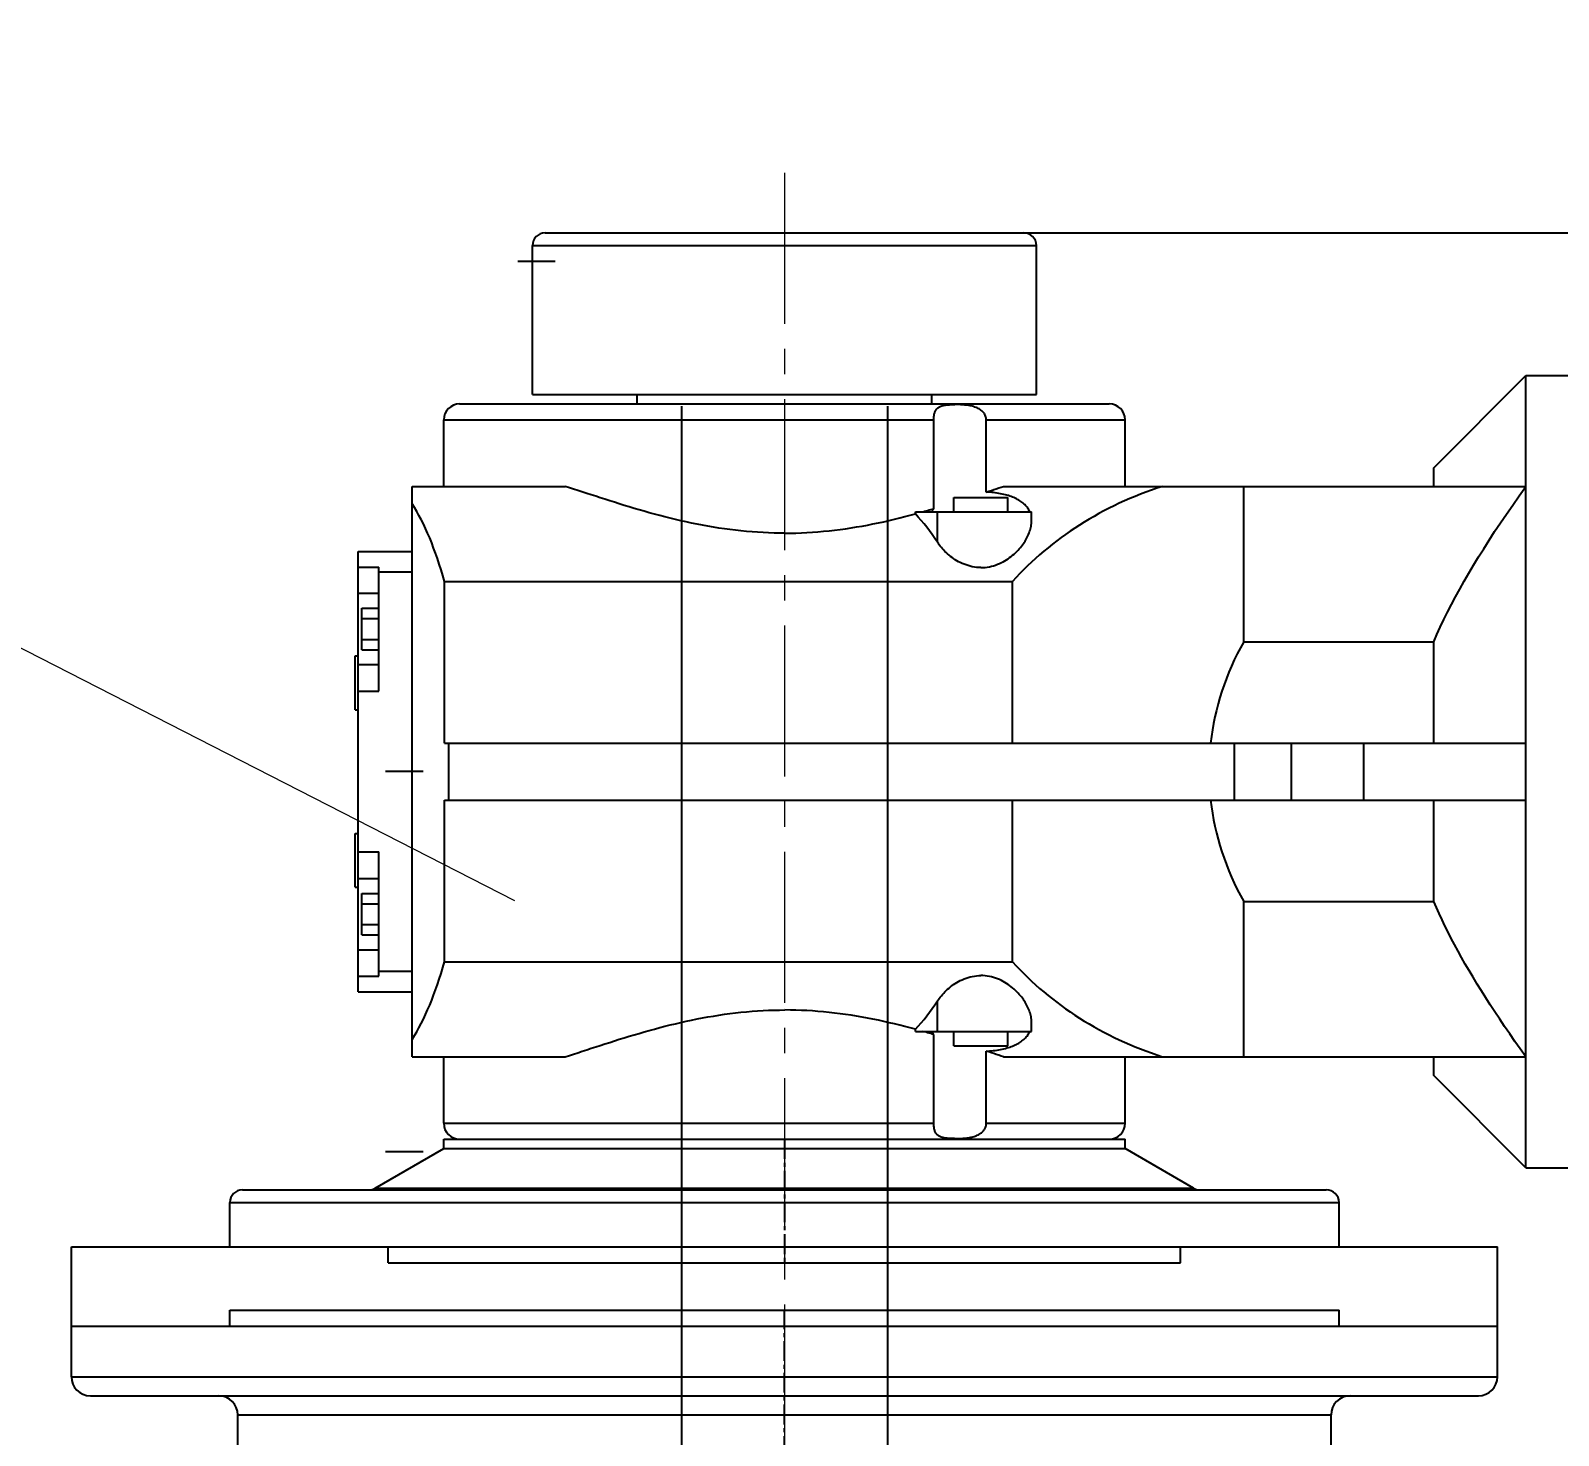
# Model space of a CAD drawing. Header units: inches. Extents: x -375 to 8535, y -477 to 12465.
# Drawn here: x 1586.3 to 2068.4, y 11181.2 to 11624.6 of the extents above; entities that cross this region are included whole.
import ezdxf

# ---------------------------------------------------------------- set-up
doc = ezdxf.new("R2010")
doc.units = ezdxf.units.IN
doc.header["$LTSCALE"] = 5
doc.linetypes.add('CENTER', pattern=[2, 1.25, -0.25, 0.25, -0.25])
doc.linetypes.add('CENTER2', pattern=[28.575, 19.05, -3.175, 3.175, -3.175])
doc.layers.add('1轮廓实线层', color=7, linetype='Continuous')
doc.layers.add('图层1', color=1, linetype='CENTER2', lineweight=13)
doc.layers.add('图层4', color=3, linetype='Continuous', lineweight=13)
doc.styles.add('PC_TEXTSTYLE', font='isocp.shx', dxfattribs={"width": 0.8, "bigfont": 'hzfs.shx'})
doc.dimstyles.new('TH_GBDIM', dxfattribs={"dimscale": 15, "dimtxt": 3, "dimasz": 2.5, "dimexe": 1.25, "dimexo": 0, "dimgap": 0.8, "dimtad": 1, "dimdec": 0, "dimzin": 0, "dimdsep": 46, "dimtxsty": 'PC_TEXTSTYLE', "dimcen": 2.5, "dimclrd": 256, "dimclre": 256, "dimclrt": 3, "dimadec": 0, "dimazin": 0, "dimtfac": 0.714286, "dimtdec": 0, "dimtmove": 0, "dimatfit": 3, "dimfxl": 0, "dimtzin": 0, "dimlwd": -1, "dimlwe": -1, "dimarcsym": 0})

# ---------------------------------------------------------------- blocks, each defined once
blk = doc.blocks.new('*D1728')
at = {"layer": '1轮廓实线层', "color": 3}
for p, q in [((1824.2, 11560.72), (2945.1, 11560.72)), ((2926.35, 11523.22), (2926.35, 6264.8)), ((2687.2, 6227.3), (2945.1, 6227.3))]:
    blk.add_line(p, q, dxfattribs=at)
for points in [[(2932.6, 11523.22), (2920.1, 11523.22), (2926.35, 11560.72)], [(2920.1, 6264.8), (2932.6, 6264.8), (2926.35, 6227.3)]]:
    blk.add_solid(points, dxfattribs=at)
at = {"layer": 'Defpoints', "color": 0}
for p in [(1824.2, 11560.72), (2687.2, 6227.3), (2926.35, 6227.3)]:
    blk.add_point(p, dxfattribs=at)
at = {"layer": '1轮廓实线层', "color": 3, "insert": (2896.35, 8762.47), "char_height": 45, "attachment_point": 5, "rotation": 90, "style": 'PC_TEXTSTYLE'}
blk.add_mtext('～5335', dxfattribs=at)
blk = doc.blocks.new('7.5KW-11KW')
for p, q in [((-12931.64, 6186.08), (-12780.64, 6186.08)), ((-12935.64, 6182.08), (-12776.64, 6182.08)), ((-12935.64, 6135.08), (-12935.64, 6182.08)), ((-12776.64, 6135.08), (-12776.64, 6182.08)), ((-12651.24, 6111.98), (-12622.14, 6141.08)), ((-12622.14, 6141.08), (-12584.14, 6141.08)), ((-12622.14, 5891.08), (-12622.14, 6141.08)), ((-12935.64, 6135.08), (-12776.64, 6135.08)), ((-12902.64, 6132.08), (-12902.64, 6135.08)), ((-12809.64, 6132.08), (-12809.64, 6135.08)), ((-12958.64, 6132.08), (-12753.64, 6132.08)), ((-12809.01, 6127.6), (-12808.99, 6127.85)), ((-12808.99, 6127.85), (-12808.96, 6128.11)), ((-12808.96, 6128.11), (-12808.93, 6128.35)), ((-12808.93, 6128.35), (-12808.89, 6128.59)), ((-12808.89, 6128.59), (-12808.84, 6128.82)), ((-12808.84, 6128.82), (-12808.78, 6129.05)), ((-12808.78, 6129.05), (-12808.72, 6129.26)), ((-12808.72, 6129.26), (-12808.65, 6129.47)), ((-12808.65, 6129.47), (-12808.57, 6129.67)), ((-12808.57, 6129.67), (-12808.48, 6129.87)), ((-12808.48, 6129.87), (-12808.38, 6130.06)), ((-12808.38, 6130.06), (-12808.27, 6130.23)), ((-12808.27, 6130.23), (-12808.15, 6130.41)), ((-12808.15, 6130.41), (-12808.02, 6130.57)), ((-12808.02, 6130.57), (-12807.87, 6130.72)), ((-12807.87, 6130.72), (-12807.72, 6130.86)), ((-12807.72, 6130.86), (-12807.55, 6130.99)), ((-12807.55, 6130.99), (-12807.37, 6131.11)), ((-12807.37, 6131.11), (-12807.18, 6131.22)), ((-12807.18, 6131.22), (-12806.97, 6131.32)), ((-12806.97, 6131.32), (-12806.75, 6131.41)), ((-12806.75, 6131.41), (-12806.52, 6131.49)), ((-12806.52, 6131.49), (-12806.27, 6131.56)), ((-12806.27, 6131.56), (-12806.01, 6131.63)), ((-12806.01, 6131.63), (-12805.73, 6131.68)), ((-12805.73, 6131.68), (-12805.45, 6131.73)), ((-12805.45, 6131.73), (-12805.15, 6131.77)), ((-12805.15, 6131.77), (-12804.84, 6131.81)), ((-12804.84, 6131.81), (-12804.51, 6131.84)), ((-12804.51, 6131.84), (-12804.17, 6131.86)), ((-12804.17, 6131.86), (-12803.83, 6131.88)), ((-12803.83, 6131.88), (-12803.48, 6131.89)), ((-12803.48, 6131.89), (-12803.12, 6131.9)), ((-12803.12, 6131.9), (-12802.76, 6131.9)), ((-12802.76, 6131.9), (-12802.38, 6131.91)), ((-12802.01, 6131.9), (-12802.38, 6131.91)), ((-12801.62, 6131.9), (-12802.01, 6131.9)), ((-12801.23, 6131.89), (-12801.62, 6131.9)), ((-12800.84, 6131.87), (-12801.23, 6131.89)), ((-12800.44, 6131.86), (-12800.84, 6131.87)), ((-12800.04, 6131.83), (-12800.44, 6131.86)), ((-12799.63, 6131.8), (-12800.04, 6131.83)), ((-12799.23, 6131.76), (-12799.63, 6131.8)), ((-12798.81, 6131.72), (-12799.23, 6131.76)), ((-12798.4, 6131.67), (-12798.81, 6131.72)), ((-12797.99, 6131.6), (-12798.4, 6131.67)), ((-12797.57, 6131.53), (-12797.99, 6131.6)), ((-12797.17, 6131.45), (-12797.57, 6131.53)), ((-12796.77, 6131.35), (-12797.17, 6131.45)), ((-12796.39, 6131.25), (-12796.77, 6131.35)), ((-12796.02, 6131.13), (-12796.39, 6131.25)), ((-12795.67, 6131), (-12796.02, 6131.13)), ((-12795.33, 6130.86), (-12795.67, 6131)), ((-12795, 6130.7), (-12795.33, 6130.86)), ((-12794.69, 6130.53), (-12795, 6130.7)), ((-12794.39, 6130.35), (-12794.69, 6130.53)), ((-12794.12, 6130.16), (-12794.39, 6130.35)), ((-12793.87, 6129.96), (-12794.12, 6130.16)), ((-12793.64, 6129.75), (-12793.87, 6129.96)), ((-12793.43, 6129.53), (-12793.64, 6129.75)), ((-12793.23, 6129.3), (-12793.43, 6129.53)), ((-12793.05, 6129.06), (-12793.23, 6129.3)), ((-12792.9, 6128.8), (-12793.05, 6129.06)), ((-12792.76, 6128.53), (-12792.9, 6128.8)), ((-12792.64, 6128.26), (-12792.76, 6128.53)), ((-12792.55, 6127.97), (-12792.64, 6128.26)), ((-12792.49, 6127.68), (-12792.55, 6127.97)), ((-12963.64, 6127.08), (-12809.02, 6127.08)), ((-12963.64, 6106.08), (-12963.64, 6127.08)), ((-12809.02, 6127.34), (-12809.01, 6127.6)), ((-12809.02, 6127.08), (-12809.02, 6127.34)), ((-12809.02, 6099.06), (-12809.02, 6127.08)), ((-12792.45, 6127.38), (-12792.49, 6127.68)), ((-12792.43, 6127.08), (-12792.45, 6127.38)), ((-12792.43, 6127.08), (-12748.64, 6127.08)), ((-12792.43, 6104.3), (-12792.43, 6127.08)), ((-12748.64, 6106.08), (-12748.64, 6127.08)), ((-12651.24, 6106.08), (-12651.24, 6111.98)), ((-12973.64, 6106.08), (-12925.28, 6106.08)), ((-12973.64, 5926.08), (-12973.64, 6106.08)), ((-12923.98, 6105.65), (-12925.28, 6106.08)), ((-12922.65, 6105.22), (-12923.98, 6105.65)), ((-12921.3, 6104.78), (-12922.65, 6105.22)), ((-12918.53, 6103.87), (-12921.3, 6104.78)), ((-12917.12, 6103.41), (-12918.53, 6103.87)), ((-12792.43, 6104.3), (-12791.64, 6104.56)), ((-12791.87, 6104.27), (-12792.43, 6104.3)), ((-12791.3, 6104.23), (-12791.87, 6104.27)), ((-12791.64, 6104.56), (-12790.84, 6104.82)), ((-12790.73, 6104.18), (-12791.3, 6104.23)), ((-12790.84, 6104.82), (-12790.06, 6105.08)), ((-12790.16, 6104.12), (-12790.73, 6104.18)), ((-12789.6, 6104.05), (-12790.16, 6104.12)), ((-12790.06, 6105.08), (-12789.28, 6105.33)), ((-12789.04, 6103.97), (-12789.6, 6104.05)), ((-12789.28, 6105.33), (-12788.51, 6105.58)), ((-12788.5, 6103.88), (-12789.04, 6103.97)), ((-12788.51, 6105.58), (-12787.75, 6105.83)), ((-12787.96, 6103.78), (-12788.5, 6103.88)), ((-12787.43, 6103.67), (-12787.96, 6103.78)), ((-12787.75, 6105.83), (-12786.99, 6106.08)), ((-12786.99, 6106.08), (-12736.84, 6106.08)), ((-12736.84, 6106.08), (-12711.2, 6106.08)), ((-12711.2, 6106.08), (-12622.17, 6106.08)), ((-12711.2, 6057.06), (-12711.2, 6106.08)), ((-12624.29, 6103.11), (-12622.17, 6106.08)), ((-12915.68, 6102.94), (-12917.12, 6103.41)), ((-12914.23, 6102.47), (-12915.68, 6102.94)), ((-12912.76, 6102), (-12914.23, 6102.47)), ((-12911.27, 6101.52), (-12912.76, 6102)), ((-12909.76, 6101.05), (-12911.27, 6101.52)), ((-12908.24, 6100.57), (-12909.76, 6101.05)), ((-12906.7, 6100.09), (-12908.24, 6100.57)), ((-12905.14, 6099.62), (-12906.7, 6100.09)), ((-12903.57, 6099.15), (-12905.14, 6099.62)), ((-12901.98, 6098.68), (-12903.57, 6099.15)), ((-12809.98, 6098.78), (-12809.5, 6098.92)), ((-12809.5, 6098.92), (-12809.02, 6099.06)), ((-12809.19, 6098.78), (-12809.11, 6098.92)), ((-12809.11, 6098.92), (-12809.02, 6099.06)), ((-12802.64, 6102.58), (-12785.64, 6102.58)), ((-12802.64, 6098.08), (-12802.64, 6102.58)), ((-12786.91, 6103.56), (-12787.43, 6103.67)), ((-12786.41, 6103.43), (-12786.91, 6103.56)), ((-12785.92, 6103.3), (-12786.41, 6103.43)), ((-12785.45, 6103.16), (-12785.92, 6103.3)), ((-12785.64, 6098.08), (-12785.64, 6102.58)), ((-12784.99, 6103.01), (-12785.45, 6103.16)), ((-12784.55, 6102.85), (-12784.99, 6103.01)), ((-12784.13, 6102.69), (-12784.55, 6102.85)), ((-12783.72, 6102.52), (-12784.13, 6102.69)), ((-12783.33, 6102.34), (-12783.72, 6102.52)), ((-12782.94, 6102.16), (-12783.33, 6102.34)), ((-12782.56, 6101.96), (-12782.94, 6102.16)), ((-12782.2, 6101.75), (-12782.56, 6101.96)), ((-12781.85, 6101.54), (-12782.2, 6101.75)), ((-12781.51, 6101.32), (-12781.85, 6101.54)), ((-12781.19, 6101.08), (-12781.51, 6101.32)), ((-12780.88, 6100.84), (-12781.19, 6101.08)), ((-12780.59, 6100.59), (-12780.88, 6100.84)), ((-12780.32, 6100.34), (-12780.59, 6100.59)), ((-12780.06, 6100.07), (-12780.32, 6100.34)), ((-12779.82, 6099.8), (-12780.06, 6100.07)), ((-12779.59, 6099.53), (-12779.82, 6099.8)), ((-12779.38, 6099.25), (-12779.59, 6099.53)), ((-12779.19, 6098.96), (-12779.38, 6099.25)), ((-12779.02, 6098.67), (-12779.19, 6098.96)), ((-12628.3, 6097.35), (-12626.33, 6100.2)), ((-12626.33, 6100.2), (-12624.29, 6103.11)), ((-12900.38, 6098.22), (-12901.98, 6098.68)), ((-12898.77, 6097.77), (-12900.38, 6098.22)), ((-12897.14, 6097.32), (-12898.77, 6097.77)), ((-12895.5, 6096.89), (-12897.14, 6097.32)), ((-12893.85, 6096.46), (-12895.5, 6096.89)), ((-12892.19, 6096.04), (-12893.85, 6096.46)), ((-12890.51, 6095.64), (-12892.19, 6096.04)), ((-12888.83, 6095.24), (-12890.51, 6095.64)), ((-12887.13, 6094.86), (-12888.83, 6095.24)), ((-12885.43, 6094.5), (-12887.13, 6094.86)), ((-12883.72, 6094.15), (-12885.43, 6094.5)), ((-12882.01, 6093.82), (-12883.72, 6094.15)), ((-12829.93, 6093.88), (-12828.21, 6094.22)), ((-12828.21, 6094.22), (-12826.5, 6094.57)), ((-12826.5, 6094.57), (-12824.8, 6094.94)), ((-12824.8, 6094.94), (-12823.11, 6095.32)), ((-12823.11, 6095.32), (-12821.43, 6095.72)), ((-12821.43, 6095.72), (-12819.76, 6096.12)), ((-12819.76, 6096.12), (-12818.1, 6096.54)), ((-12818.1, 6096.54), (-12816.45, 6096.97)), ((-12816.45, 6096.97), (-12814.81, 6097.41)), ((-12814.81, 6098.08), (-12778.14, 6098.08)), ((-12814.81, 6097.41), (-12814.81, 6098.08)), ((-12812.42, 6098.08), (-12811.93, 6098.21)), ((-12811.93, 6098.21), (-12811.44, 6098.35)), ((-12811.44, 6098.35), (-12810.95, 6098.49)), ((-12810.95, 6098.49), (-12810.47, 6098.63)), ((-12810.47, 6098.63), (-12809.98, 6098.78)), ((-12809.55, 6098.08), (-12809.49, 6098.22)), ((-12809.49, 6098.22), (-12809.42, 6098.36)), ((-12809.42, 6098.36), (-12809.35, 6098.5)), ((-12809.35, 6098.5), (-12809.27, 6098.64)), ((-12809.27, 6098.64), (-12809.19, 6098.78)), ((-12807.83, 6088.45), (-12807.83, 6098.08)), ((-12778.86, 6098.37), (-12779.02, 6098.67)), ((-12778.73, 6098.08), (-12778.86, 6098.37)), ((-12778.23, 6093.91), (-12778.18, 6094.32)), ((-12778.18, 6094.32), (-12778.15, 6094.73)), ((-12778.15, 6094.73), (-12778.14, 6095.14)), ((-12778.14, 6095.18), (-12778.14, 6098.08)), ((-12632.03, 6091.79), (-12630.2, 6094.55)), ((-12630.2, 6094.55), (-12628.3, 6097.35)), ((-12880.28, 6093.51), (-12882.01, 6093.82)), ((-12878.56, 6093.21), (-12880.28, 6093.51)), ((-12876.82, 6092.93), (-12878.56, 6093.21)), ((-12875.09, 6092.68), (-12876.82, 6092.93)), ((-12873.34, 6092.44), (-12875.09, 6092.68)), ((-12871.6, 6092.23), (-12873.34, 6092.44)), ((-12869.86, 6092.03), (-12871.6, 6092.23)), ((-12868.11, 6091.86), (-12869.86, 6092.03)), ((-12866.37, 6091.72), (-12868.11, 6091.86)), ((-12864.63, 6091.59), (-12866.37, 6091.72)), ((-12862.89, 6091.49), (-12864.63, 6091.59)), ((-12861.15, 6091.41), (-12862.89, 6091.49)), ((-12859.42, 6091.35), (-12861.15, 6091.41)), ((-12857.69, 6091.32), (-12859.42, 6091.35)), ((-12855.97, 6091.31), (-12857.69, 6091.32)), ((-12855.97, 6091.31), (-12854.24, 6091.33)), ((-12854.24, 6091.33), (-12852.51, 6091.36)), ((-12852.51, 6091.36), (-12850.78, 6091.42)), ((-12850.78, 6091.42), (-12849.04, 6091.51)), ((-12849.04, 6091.51), (-12847.3, 6091.61)), ((-12847.3, 6091.61), (-12845.56, 6091.74)), ((-12845.56, 6091.74), (-12843.81, 6091.9)), ((-12843.81, 6091.9), (-12842.07, 6092.07)), ((-12842.07, 6092.07), (-12840.32, 6092.27)), ((-12840.32, 6092.27), (-12838.58, 6092.49)), ((-12838.58, 6092.49), (-12836.84, 6092.73)), ((-12836.84, 6092.73), (-12835.11, 6092.99)), ((-12835.11, 6092.99), (-12833.37, 6093.27)), ((-12833.37, 6093.27), (-12831.65, 6093.57)), ((-12831.65, 6093.57), (-12829.93, 6093.88)), ((-12779.95, 6089.25), (-12779.72, 6089.67)), ((-12779.72, 6089.67), (-12779.49, 6090.09)), ((-12779.49, 6090.09), (-12779.29, 6090.51)), ((-12779.29, 6090.51), (-12779.09, 6090.94)), ((-12779.09, 6090.94), (-12778.92, 6091.37)), ((-12778.92, 6091.37), (-12778.76, 6091.79)), ((-12778.76, 6091.79), (-12778.62, 6092.22)), ((-12778.62, 6092.22), (-12778.49, 6092.65)), ((-12778.49, 6092.65), (-12778.39, 6093.07)), ((-12778.39, 6093.07), (-12778.3, 6093.49)), ((-12778.3, 6093.49), (-12778.23, 6093.91)), ((-12633.79, 6089.09), (-12632.03, 6091.79)), ((-12990.64, 6085.58), (-12973.64, 6085.58)), ((-12990.64, 5946.58), (-12990.64, 6085.58)), ((-12807.55, 6088.04), (-12807.83, 6088.45)), ((-12807.26, 6087.64), (-12807.55, 6088.04)), ((-12806.95, 6087.23), (-12807.26, 6087.64)), ((-12806.62, 6086.82), (-12806.95, 6087.23)), ((-12806.26, 6086.41), (-12806.62, 6086.82)), ((-12805.89, 6085.99), (-12806.26, 6086.41)), ((-12805.49, 6085.58), (-12805.89, 6085.99)), ((-12805.08, 6085.17), (-12805.49, 6085.58)), ((-12804.64, 6084.77), (-12805.08, 6085.17)), ((-12804.19, 6084.38), (-12804.64, 6084.77)), ((-12784.13, 6084.35), (-12783.67, 6084.74)), ((-12783.67, 6084.74), (-12783.24, 6085.14)), ((-12783.24, 6085.14), (-12782.82, 6085.55)), ((-12782.82, 6085.55), (-12782.42, 6085.96)), ((-12782.42, 6085.96), (-12782.04, 6086.37)), ((-12782.04, 6086.37), (-12781.69, 6086.79)), ((-12781.69, 6086.79), (-12781.35, 6087.2)), ((-12781.35, 6087.2), (-12781.04, 6087.61)), ((-12781.04, 6087.61), (-12780.75, 6088.01)), ((-12780.75, 6088.01), (-12780.47, 6088.42)), ((-12780.47, 6088.42), (-12780.21, 6088.83)), ((-12780.21, 6088.83), (-12779.95, 6089.25)), ((-12637.12, 6083.8), (-12635.49, 6086.42)), ((-12635.49, 6086.42), (-12633.79, 6089.09)), ((-12990.64, 6080.6), (-12984.14, 6080.6)), ((-12984.14, 6079.08), (-12984.14, 6080.6)), ((-12803.72, 6084), (-12804.19, 6084.38)), ((-12803.24, 6083.63), (-12803.72, 6084)), ((-12802.74, 6083.27), (-12803.24, 6083.63)), ((-12802.23, 6082.94), (-12802.74, 6083.27)), ((-12801.71, 6082.62), (-12802.23, 6082.94)), ((-12801.18, 6082.32), (-12801.71, 6082.62)), ((-12800.64, 6082.03), (-12801.18, 6082.32)), ((-12800.07, 6081.76), (-12800.64, 6082.03)), ((-12799.47, 6081.51), (-12800.07, 6081.76)), ((-12798.84, 6081.27), (-12799.47, 6081.51)), ((-12798.2, 6081.06), (-12798.84, 6081.27)), ((-12797.53, 6080.88), (-12798.2, 6081.06)), ((-12796.86, 6080.73), (-12797.53, 6080.88)), ((-12796.18, 6080.61), (-12796.86, 6080.73)), ((-12795.5, 6080.52), (-12796.18, 6080.61)), ((-12794.83, 6080.47), (-12795.5, 6080.52)), ((-12794.17, 6080.45), (-12794.83, 6080.47)), ((-12794.17, 6080.45), (-12793.5, 6080.47)), ((-12793.5, 6080.47), (-12792.83, 6080.52)), ((-12792.83, 6080.52), (-12792.15, 6080.6)), ((-12792.15, 6080.6), (-12791.47, 6080.71)), ((-12791.47, 6080.71), (-12790.8, 6080.86)), ((-12790.8, 6080.86), (-12790.14, 6081.04)), ((-12790.14, 6081.04), (-12789.49, 6081.25)), ((-12789.49, 6081.25), (-12788.86, 6081.49)), ((-12788.86, 6081.49), (-12788.26, 6081.74)), ((-12788.26, 6081.74), (-12787.68, 6082.01)), ((-12787.68, 6082.01), (-12787.14, 6082.29)), ((-12787.14, 6082.29), (-12786.61, 6082.59)), ((-12786.61, 6082.59), (-12786.09, 6082.91)), ((-12786.09, 6082.91), (-12785.58, 6083.24)), ((-12785.58, 6083.24), (-12785.08, 6083.6)), ((-12785.08, 6083.6), (-12784.6, 6083.97)), ((-12784.6, 6083.97), (-12784.13, 6084.35)), ((-12640.21, 6078.67), (-12638.7, 6081.22)), ((-12638.7, 6081.22), (-12637.12, 6083.8)), ((-12984.14, 6079.08), (-12973.64, 6079.08)), ((-12984.14, 6041.45), (-12984.14, 6079.08)), ((-12963.45, 6076.08), (-12784.14, 6076.08)), ((-12963.45, 6025.08), (-12963.45, 6076.08)), ((-12784.14, 6025.08), (-12784.14, 6076.08)), ((-12643.05, 6073.68), (-12641.66, 6076.16)), ((-12641.66, 6076.16), (-12640.21, 6078.67)), ((-12990.64, 6072.33), (-12984.14, 6072.33)), ((-12645.66, 6068.81), (-12644.38, 6071.23)), ((-12644.38, 6071.23), (-12643.05, 6073.68)), ((-12989.44, 6067.6), (-12984.14, 6067.6)), ((-12989.44, 6064.34), (-12989.44, 6067.6)), ((-12648.05, 6064.04), (-12646.89, 6066.41)), ((-12646.89, 6066.41), (-12645.66, 6068.81)), ((-12989.44, 6064.34), (-12984.14, 6064.34)), ((-12989.44, 6057.81), (-12989.44, 6064.34)), ((-12650.23, 6059.37), (-12649.17, 6061.7)), ((-12649.17, 6061.7), (-12648.05, 6064.04)), ((-12989.44, 6057.81), (-12984.14, 6057.81)), ((-12989.44, 6054.55), (-12989.44, 6057.81)), ((-12711.2, 6057.06), (-12651.24, 6057.06)), ((-12651.24, 6057.06), (-12650.23, 6059.37)), ((-12651.24, 6025.08), (-12651.24, 6057.06)), ((-12991.64, 6052.58), (-12990.64, 6052.58)), ((-12991.64, 6035.58), (-12991.64, 6052.58)), ((-12989.44, 6054.55), (-12984.14, 6054.55)), ((-12990.64, 6049.82), (-12984.14, 6049.82)), ((-12990.64, 6041.45), (-12984.14, 6041.45)), ((-12991.64, 6035.58), (-12990.64, 6035.58)), ((-12963.45, 6025.08), (-12622.14, 6025.08)), ((-12961.99, 6007.08), (-12961.99, 6025.08)), ((-12714.14, 6007.08), (-12714.14, 6025.08)), ((-12696.12, 6007.08), (-12696.12, 6025.08)), ((-12673.34, 6007.08), (-12673.34, 6025.08)), ((-12963.45, 6007.08), (-12622.14, 6007.08)), ((-12963.45, 5956.08), (-12963.45, 6007.08)), ((-12784.14, 5956.08), (-12784.14, 6007.08)), ((-12651.24, 5975.09), (-12651.24, 6007.08)), ((-12991.64, 5996.58), (-12990.64, 5996.58)), ((-12991.64, 5979.58), (-12991.64, 5996.58)), ((-12990.64, 5990.71), (-12984.14, 5990.71)), ((-12984.14, 5951.55), (-12984.14, 5990.71)), ((-12991.64, 5979.58), (-12990.64, 5979.58)), ((-12990.64, 5982.33), (-12984.14, 5982.33)), ((-12989.44, 5977.6), (-12984.14, 5977.6)), ((-12989.44, 5964.55), (-12989.44, 5977.6)), ((-12989.44, 5974.34), (-12984.14, 5974.34)), ((-12711.2, 5975.09), (-12651.24, 5975.09)), ((-12711.2, 5926.08), (-12711.2, 5975.09)), ((-12650.41, 5973.19), (-12651.24, 5975.09)), ((-12649.54, 5971.27), (-12650.41, 5973.19)), ((-12648.64, 5969.34), (-12649.54, 5971.27)), ((-12647.7, 5967.39), (-12648.64, 5969.34)), ((-12989.44, 5967.81), (-12984.14, 5967.81)), ((-12989.44, 5964.55), (-12984.14, 5964.55)), ((-12646.73, 5965.43), (-12647.7, 5967.39)), ((-12645.72, 5963.45), (-12646.73, 5965.43)), ((-12990.64, 5959.82), (-12984.14, 5959.82)), ((-12644.67, 5961.46), (-12645.72, 5963.45)), ((-12643.58, 5959.44), (-12644.67, 5961.46)), ((-12642.45, 5957.4), (-12643.58, 5959.44)), ((-12963.45, 5956.08), (-12784.14, 5956.08)), ((-12641.28, 5955.34), (-12642.45, 5957.4)), ((-12640.08, 5953.26), (-12641.28, 5955.34)), ((-12990.64, 5951.55), (-12984.14, 5951.55)), ((-12984.14, 5953.08), (-12973.64, 5953.08)), ((-12802.23, 5949.22), (-12801.71, 5949.54)), ((-12801.71, 5949.54), (-12801.18, 5949.84)), ((-12801.18, 5949.84), (-12800.64, 5950.12)), ((-12800.64, 5950.12), (-12800.07, 5950.39)), ((-12800.07, 5950.39), (-12799.47, 5950.65)), ((-12799.47, 5950.65), (-12798.84, 5950.88)), ((-12798.84, 5950.88), (-12798.2, 5951.09)), ((-12798.2, 5951.09), (-12797.53, 5951.28)), ((-12797.53, 5951.28), (-12796.86, 5951.43)), ((-12796.86, 5951.43), (-12796.18, 5951.55)), ((-12796.18, 5951.55), (-12795.5, 5951.63)), ((-12795.5, 5951.63), (-12794.83, 5951.68)), ((-12794.83, 5951.68), (-12794.17, 5951.7)), ((-12793.5, 5951.69), (-12794.17, 5951.7)), ((-12792.83, 5951.64), (-12793.5, 5951.69)), ((-12792.15, 5951.56), (-12792.83, 5951.64)), ((-12791.47, 5951.44), (-12792.15, 5951.56)), ((-12790.8, 5951.29), (-12791.47, 5951.44)), ((-12790.14, 5951.11), (-12790.8, 5951.29)), ((-12789.49, 5950.9), (-12790.14, 5951.11)), ((-12788.86, 5950.67), (-12789.49, 5950.9)), ((-12788.26, 5950.41), (-12788.86, 5950.67)), ((-12787.68, 5950.14), (-12788.26, 5950.41)), ((-12787.14, 5949.86), (-12787.68, 5950.14)), ((-12786.61, 5949.56), (-12787.14, 5949.86)), ((-12786.09, 5949.24), (-12786.61, 5949.56)), ((-12638.83, 5951.16), (-12640.08, 5953.26)), ((-12637.54, 5949.03), (-12638.83, 5951.16)), ((-12990.64, 5946.58), (-12973.64, 5946.58)), ((-12807.26, 5944.51), (-12806.95, 5944.92)), ((-12806.95, 5944.92), (-12806.62, 5945.33)), ((-12806.62, 5945.33), (-12806.26, 5945.74)), ((-12806.26, 5945.74), (-12805.89, 5946.16)), ((-12805.89, 5946.16), (-12805.49, 5946.57)), ((-12805.49, 5946.57), (-12805.08, 5946.98)), ((-12805.08, 5946.98), (-12804.64, 5947.38)), ((-12804.64, 5947.38), (-12804.19, 5947.77)), ((-12804.19, 5947.77), (-12803.72, 5948.16)), ((-12803.72, 5948.16), (-12803.24, 5948.53)), ((-12803.24, 5948.53), (-12802.74, 5948.88)), ((-12802.74, 5948.88), (-12802.23, 5949.22)), ((-12785.58, 5948.91), (-12786.09, 5949.24)), ((-12785.08, 5948.56), (-12785.58, 5948.91)), ((-12784.6, 5948.19), (-12785.08, 5948.56)), ((-12784.13, 5947.81), (-12784.6, 5948.19)), ((-12783.67, 5947.41), (-12784.13, 5947.81)), ((-12783.24, 5947.01), (-12783.67, 5947.41)), ((-12782.82, 5946.6), (-12783.24, 5947.01)), ((-12782.42, 5946.19), (-12782.82, 5946.6)), ((-12782.04, 5945.78), (-12782.42, 5946.19)), ((-12781.69, 5945.36), (-12782.04, 5945.78)), ((-12781.35, 5944.95), (-12781.69, 5945.36)), ((-12781.04, 5944.54), (-12781.35, 5944.95)), ((-12636.21, 5946.88), (-12637.54, 5949.03)), ((-12634.83, 5944.69), (-12636.21, 5946.88)), ((-12633.41, 5942.48), (-12634.83, 5944.69)), ((-12873.34, 5939.71), (-12871.6, 5939.93)), ((-12871.6, 5939.93), (-12869.86, 5940.12)), ((-12869.86, 5940.12), (-12868.11, 5940.29)), ((-12868.11, 5940.29), (-12866.37, 5940.44)), ((-12866.37, 5940.44), (-12864.63, 5940.56)), ((-12864.63, 5940.56), (-12862.89, 5940.66)), ((-12862.89, 5940.66), (-12861.15, 5940.74)), ((-12861.15, 5940.74), (-12859.42, 5940.8)), ((-12859.42, 5940.8), (-12857.69, 5940.83)), ((-12857.69, 5940.83), (-12855.97, 5940.84)), ((-12854.24, 5940.83), (-12855.97, 5940.84)), ((-12852.51, 5940.79), (-12854.24, 5940.83)), ((-12850.78, 5940.73), (-12852.51, 5940.79)), ((-12849.04, 5940.65), (-12850.78, 5940.73)), ((-12847.3, 5940.54), (-12849.04, 5940.65)), ((-12845.56, 5940.41), (-12847.3, 5940.54)), ((-12843.81, 5940.26), (-12845.56, 5940.41)), ((-12842.07, 5940.08), (-12843.81, 5940.26)), ((-12840.32, 5939.88), (-12842.07, 5940.08)), ((-12838.58, 5939.67), (-12840.32, 5939.88)), ((-12807.83, 5943.7), (-12807.55, 5944.11)), ((-12807.83, 5934.08), (-12807.83, 5943.7)), ((-12807.55, 5944.11), (-12807.26, 5944.51)), ((-12780.75, 5944.14), (-12781.04, 5944.54)), ((-12780.47, 5943.74), (-12780.75, 5944.14)), ((-12780.21, 5943.32), (-12780.47, 5943.74)), ((-12779.95, 5942.91), (-12780.21, 5943.32)), ((-12779.72, 5942.49), (-12779.95, 5942.91)), ((-12779.49, 5942.06), (-12779.72, 5942.49)), ((-12779.29, 5941.64), (-12779.49, 5942.06)), ((-12779.09, 5941.21), (-12779.29, 5941.64)), ((-12778.92, 5940.79), (-12779.09, 5941.21)), ((-12778.76, 5940.36), (-12778.92, 5940.79)), ((-12778.62, 5939.93), (-12778.76, 5940.36)), ((-12778.49, 5939.51), (-12778.62, 5939.93)), ((-12631.95, 5940.24), (-12633.41, 5942.48)), ((-12630.44, 5937.97), (-12631.95, 5940.24)), ((-12897.14, 5934.83), (-12895.5, 5935.27)), ((-12895.5, 5935.27), (-12893.85, 5935.69)), ((-12893.85, 5935.69), (-12892.19, 5936.11)), ((-12892.19, 5936.11), (-12890.51, 5936.52)), ((-12890.51, 5936.52), (-12888.83, 5936.91)), ((-12888.83, 5936.91), (-12887.13, 5937.29)), ((-12887.13, 5937.29), (-12885.43, 5937.65)), ((-12885.43, 5937.65), (-12883.72, 5938)), ((-12883.72, 5938), (-12882.01, 5938.33)), ((-12882.01, 5938.33), (-12880.28, 5938.65)), ((-12880.28, 5938.65), (-12878.56, 5938.94)), ((-12878.56, 5938.94), (-12876.82, 5939.22)), ((-12876.82, 5939.22), (-12875.09, 5939.48)), ((-12875.09, 5939.48), (-12873.34, 5939.71)), ((-12836.84, 5939.43), (-12838.58, 5939.67)), ((-12835.11, 5939.17), (-12836.84, 5939.43)), ((-12833.37, 5938.89), (-12835.11, 5939.17)), ((-12831.65, 5938.59), (-12833.37, 5938.89)), ((-12829.93, 5938.27), (-12831.65, 5938.59)), ((-12828.21, 5937.93), (-12829.93, 5938.27)), ((-12826.5, 5937.58), (-12828.21, 5937.93)), ((-12824.8, 5937.21), (-12826.5, 5937.58)), ((-12823.11, 5936.83), (-12824.8, 5937.21)), ((-12821.43, 5936.44), (-12823.11, 5936.83)), ((-12819.76, 5936.03), (-12821.43, 5936.44)), ((-12818.1, 5935.61), (-12819.76, 5936.03)), ((-12816.45, 5935.18), (-12818.1, 5935.61)), ((-12814.81, 5934.74), (-12816.45, 5935.18)), ((-12778.39, 5939.08), (-12778.49, 5939.51)), ((-12778.3, 5938.66), (-12778.39, 5939.08)), ((-12778.23, 5938.24), (-12778.3, 5938.66)), ((-12778.18, 5937.83), (-12778.23, 5938.24)), ((-12778.15, 5937.42), (-12778.18, 5937.83)), ((-12778.14, 5937.02), (-12778.15, 5937.42)), ((-12778.14, 5934.08), (-12778.14, 5936.98)), ((-12628.89, 5935.66), (-12630.44, 5937.97)), ((-12627.28, 5933.32), (-12628.89, 5935.66)), ((-12912.76, 5930.15), (-12911.27, 5930.63)), ((-12911.27, 5930.63), (-12909.76, 5931.11)), ((-12909.76, 5931.11), (-12908.24, 5931.58)), ((-12908.24, 5931.58), (-12906.7, 5932.06)), ((-12906.7, 5932.06), (-12905.14, 5932.53)), ((-12905.14, 5932.53), (-12903.57, 5933)), ((-12903.57, 5933), (-12901.98, 5933.47)), ((-12901.98, 5933.47), (-12900.38, 5933.93)), ((-12900.38, 5933.93), (-12898.77, 5934.38)), ((-12898.77, 5934.38), (-12897.14, 5934.83)), ((-12814.81, 5934.08), (-12814.81, 5934.74)), ((-12814.81, 5934.08), (-12778.14, 5934.08)), ((-12811.93, 5933.94), (-12812.42, 5934.08)), ((-12811.44, 5933.8), (-12811.93, 5933.94)), ((-12810.95, 5933.66), (-12811.44, 5933.8)), ((-12810.47, 5933.52), (-12810.95, 5933.66)), ((-12809.98, 5933.38), (-12810.47, 5933.52)), ((-12809.5, 5933.24), (-12809.98, 5933.38)), ((-12809.49, 5933.93), (-12809.55, 5934.08)), ((-12809.02, 5933.09), (-12809.5, 5933.24)), ((-12809.42, 5933.79), (-12809.49, 5933.93)), ((-12809.35, 5933.65), (-12809.42, 5933.79)), ((-12809.27, 5933.51), (-12809.35, 5933.65)), ((-12809.19, 5933.37), (-12809.27, 5933.51)), ((-12809.11, 5933.23), (-12809.19, 5933.37)), ((-12809.02, 5933.09), (-12809.11, 5933.23)), ((-12809.02, 5905.08), (-12809.02, 5933.09)), ((-12802.64, 5929.58), (-12802.64, 5934.08)), ((-12785.64, 5929.58), (-12785.64, 5934.08)), ((-12782.94, 5930), (-12782.56, 5930.19)), ((-12782.56, 5930.19), (-12782.2, 5930.4)), ((-12782.2, 5930.4), (-12781.85, 5930.61)), ((-12781.85, 5930.61), (-12781.51, 5930.84)), ((-12781.51, 5930.84), (-12781.19, 5931.07)), ((-12781.19, 5931.07), (-12780.88, 5931.31)), ((-12780.88, 5931.31), (-12780.59, 5931.56)), ((-12780.59, 5931.56), (-12780.32, 5931.81)), ((-12780.32, 5931.81), (-12780.06, 5932.08)), ((-12780.06, 5932.08), (-12779.82, 5932.35)), ((-12779.82, 5932.35), (-12779.59, 5932.62)), ((-12779.59, 5932.62), (-12779.38, 5932.91)), ((-12779.38, 5932.91), (-12779.19, 5933.19)), ((-12779.19, 5933.19), (-12779.02, 5933.48)), ((-12779.02, 5933.48), (-12778.86, 5933.78)), ((-12778.86, 5933.78), (-12778.73, 5934.08)), ((-12625.63, 5930.94), (-12627.28, 5933.32)), ((-12623.93, 5928.53), (-12625.63, 5930.94)), ((-12973.64, 5926.08), (-12925.28, 5926.08)), ((-12963.64, 5905.08), (-12963.64, 5926.08)), ((-12925.28, 5926.08), (-12923.98, 5926.5)), ((-12923.98, 5926.5), (-12922.65, 5926.93)), ((-12922.65, 5926.93), (-12921.3, 5927.37)), ((-12921.3, 5927.37), (-12919.92, 5927.82)), ((-12919.92, 5927.82), (-12918.53, 5928.28)), ((-12918.53, 5928.28), (-12917.12, 5928.74)), ((-12917.12, 5928.74), (-12915.68, 5929.21)), ((-12915.68, 5929.21), (-12914.23, 5929.68)), ((-12914.23, 5929.68), (-12912.76, 5930.15)), ((-12802.64, 5929.58), (-12785.64, 5929.58)), ((-12792.43, 5927.85), (-12791.87, 5927.88)), ((-12791.64, 5927.59), (-12792.43, 5927.85)), ((-12792.43, 5905.08), (-12792.43, 5927.85)), ((-12791.87, 5927.88), (-12791.3, 5927.92)), ((-12790.84, 5927.33), (-12791.64, 5927.59)), ((-12791.3, 5927.92), (-12790.73, 5927.97)), ((-12790.06, 5927.07), (-12790.84, 5927.33)), ((-12790.73, 5927.97), (-12790.16, 5928.03)), ((-12790.16, 5928.03), (-12789.6, 5928.1)), ((-12789.28, 5926.82), (-12790.06, 5927.07)), ((-12789.6, 5928.1), (-12789.04, 5928.18)), ((-12788.51, 5926.57), (-12789.28, 5926.82)), ((-12789.04, 5928.18), (-12788.5, 5928.27)), ((-12787.75, 5926.32), (-12788.51, 5926.57)), ((-12788.5, 5928.27), (-12787.96, 5928.37)), ((-12787.96, 5928.37), (-12787.43, 5928.48)), ((-12786.99, 5926.08), (-12787.75, 5926.32)), ((-12787.43, 5928.48), (-12786.91, 5928.6)), ((-12786.99, 5926.08), (-12622.17, 5926.08)), ((-12786.91, 5928.6), (-12786.41, 5928.72)), ((-12786.41, 5928.72), (-12785.92, 5928.86)), ((-12785.92, 5928.86), (-12785.45, 5929)), ((-12785.45, 5929), (-12784.99, 5929.15)), ((-12784.99, 5929.15), (-12784.55, 5929.3)), ((-12784.55, 5929.3), (-12784.13, 5929.46)), ((-12784.13, 5929.46), (-12783.72, 5929.63)), ((-12783.72, 5929.63), (-12783.33, 5929.81)), ((-12783.33, 5929.81), (-12782.94, 5930)), ((-12748.64, 5905.08), (-12748.64, 5926.08)), ((-12651.24, 5920.18), (-12651.24, 5926.08)), ((-12622.17, 5926.08), (-12623.93, 5928.53)), ((-12622.14, 5891.08), (-12651.24, 5920.18)), ((-12963.64, 5905.08), (-12809.02, 5905.08)), ((-12809.02, 5904.77), (-12809.02, 5905.08)), ((-12809, 5904.48), (-12809.02, 5904.77)), ((-12808.98, 5904.18), (-12809, 5904.48)), ((-12808.94, 5903.9), (-12808.98, 5904.18)), ((-12808.9, 5903.62), (-12808.94, 5903.9)), ((-12808.84, 5903.35), (-12808.9, 5903.62)), ((-12808.78, 5903.09), (-12808.84, 5903.35)), ((-12808.71, 5902.85), (-12808.78, 5903.09)), ((-12808.63, 5902.62), (-12808.71, 5902.85)), ((-12808.53, 5902.4), (-12808.63, 5902.62)), ((-12808.43, 5902.19), (-12808.53, 5902.4)), ((-12808.32, 5901.99), (-12808.43, 5902.19)), ((-12808.19, 5901.8), (-12808.32, 5901.99)), ((-12808.05, 5901.62), (-12808.19, 5901.8)), ((-12807.89, 5901.45), (-12808.05, 5901.62)), ((-12807.72, 5901.3), (-12807.89, 5901.45)), ((-12807.53, 5901.15), (-12807.72, 5901.3)), ((-12795.64, 5901.17), (-12795.33, 5901.3)), ((-12795.33, 5901.3), (-12795.03, 5901.44)), ((-12795.03, 5901.44), (-12794.75, 5901.59)), ((-12794.75, 5901.59), (-12794.48, 5901.75)), ((-12794.48, 5901.75), (-12794.22, 5901.92)), ((-12794.22, 5901.92), (-12793.98, 5902.1)), ((-12793.98, 5902.1), (-12793.76, 5902.28)), ((-12793.76, 5902.28), (-12793.56, 5902.48)), ((-12793.56, 5902.48), (-12793.37, 5902.68)), ((-12793.37, 5902.68), (-12793.2, 5902.89)), ((-12793.2, 5902.89), (-12793.05, 5903.11)), ((-12793.05, 5903.11), (-12792.91, 5903.33)), ((-12792.91, 5903.33), (-12792.79, 5903.56)), ((-12792.79, 5903.56), (-12792.68, 5903.8)), ((-12792.68, 5903.8), (-12792.59, 5904.05)), ((-12792.59, 5904.05), (-12792.52, 5904.3)), ((-12792.52, 5904.3), (-12792.47, 5904.55)), ((-12792.47, 5904.55), (-12792.44, 5904.81)), ((-12792.44, 5904.81), (-12792.43, 5905.08)), ((-12792.43, 5905.08), (-12748.64, 5905.08)), ((-12985.23, 5884.61), (-12963.64, 5897.08)), ((-12963.64, 5900.08), (-12748.64, 5900.08)), ((-12963.64, 5897.08), (-12963.64, 5900.08)), ((-12963.64, 5897.08), (-12748.64, 5897.08)), ((-12807.34, 5901.02), (-12807.53, 5901.15)), ((-12807.12, 5900.91), (-12807.34, 5901.02)), ((-12806.89, 5900.8), (-12807.12, 5900.91)), ((-12806.65, 5900.71), (-12806.89, 5900.8)), ((-12806.38, 5900.62), (-12806.65, 5900.71)), ((-12806.11, 5900.55), (-12806.38, 5900.62)), ((-12805.82, 5900.49), (-12806.11, 5900.55)), ((-12805.52, 5900.43), (-12805.82, 5900.49)), ((-12805.21, 5900.39), (-12805.52, 5900.43)), ((-12804.9, 5900.35), (-12805.21, 5900.39)), ((-12804.57, 5900.32), (-12804.9, 5900.35)), ((-12804.24, 5900.3), (-12804.57, 5900.32)), ((-12803.89, 5900.28), (-12804.24, 5900.3)), ((-12803.55, 5900.26), (-12803.89, 5900.28)), ((-12803.19, 5900.25), (-12803.55, 5900.26)), ((-12802.82, 5900.25), (-12803.19, 5900.25)), ((-12802.45, 5900.25), (-12802.82, 5900.25)), ((-12802.45, 5900.25), (-12802.08, 5900.25)), ((-12802.08, 5900.25), (-12801.7, 5900.25)), ((-12801.7, 5900.25), (-12801.31, 5900.26)), ((-12801.31, 5900.26), (-12800.91, 5900.28)), ((-12800.91, 5900.28), (-12800.52, 5900.29)), ((-12800.52, 5900.29), (-12800.12, 5900.32)), ((-12800.12, 5900.32), (-12799.71, 5900.35)), ((-12799.71, 5900.35), (-12799.31, 5900.38)), ((-12799.31, 5900.38), (-12798.91, 5900.42)), ((-12798.91, 5900.42), (-12798.52, 5900.47)), ((-12798.52, 5900.47), (-12798.13, 5900.52)), ((-12798.13, 5900.52), (-12797.75, 5900.59)), ((-12797.75, 5900.59), (-12797.37, 5900.66)), ((-12797.37, 5900.66), (-12797, 5900.74)), ((-12797, 5900.74), (-12796.64, 5900.83)), ((-12796.64, 5900.83), (-12796.3, 5900.94)), ((-12796.3, 5900.94), (-12795.96, 5901.05)), ((-12795.96, 5901.05), (-12795.64, 5901.17)), ((-12748.64, 5897.08), (-12748.64, 5900.08)), ((-12727.05, 5884.61), (-12748.64, 5897.08)), ((-12622.14, 5891.08), (-12584.14, 5891.08)), ((-13027.14, 5884.08), (-12685.14, 5884.08)), ((-12985.23, 5884.61), (-12727.05, 5884.61)), ((-13031.14, 5880.08), (-12681.14, 5880.08)), ((-13031.14, 5866.08), (-13031.14, 5880.08)), ((-12681.14, 5866.08), (-12681.14, 5880.08)), ((-13081.14, 5866.08), (-12631.14, 5866.08)), ((-13081.14, 5841.08), (-13081.14, 5866.08)), ((-13031.14, 5866.08), (-12681.14, 5866.08)), ((-12981.14, 5861.08), (-12981.14, 5866.08)), ((-12731.14, 5861.08), (-12731.14, 5866.08)), ((-12631.14, 5841.08), (-12631.14, 5866.08)), ((-12981.14, 5861.08), (-12731.14, 5861.08)), ((-13031.14, 5846.08), (-12681.14, 5846.08)), ((-13031.14, 5841.08), (-13031.14, 5846.08)), ((-12681.14, 5841.08), (-12681.14, 5846.08)), ((-13081.14, 5841.08), (-12631.14, 5841.08)), ((-13081.14, 5825.08), (-13081.14, 5841.08)), ((-12631.14, 5825.08), (-12631.14, 5841.08)), ((-13081.14, 5825.08), (-12631.14, 5825.08)), ((-13075.14, 5819.08), (-12637.14, 5819.08)), ((-13028.64, 5813.08), (-12683.64, 5813.08)), ((-13028.64, 5790.46), (-13028.64, 5813.08)), ((-12683.64, 5790.46), (-12683.64, 5813.08))]:
    blk.add_line(p, q)
at = {"color": 1, "linetype": 'CENTER'}
for p, q in [((-12856.14, 5900.08), (-12856.14, 5861.08)), ((-12856.14, 5770.08), (-12856.14, 5846.08))]:
    blk.add_line(p, q, dxfattribs=at)
for centre, radius, start, end in [((-12931.64, 6182.08), 4, 90, 180), ((-12780.64, 6182.08), 4, 0, 90), ((-12958.64, 6127.08), 5, 90, 180), ((-12753.64, 6127.08), 5, 0, 90), ((-12958.64, 5905.08), 5, 180, 270), ((-12753.64, 5905.08), 5, 270, 0), ((-13027.14, 5880.08), 4, 90, 180), ((-12987.23, 5888.08), 4, 270.3696, 300), ((-12725.05, 5888.08), 4, 240, 269.6304), ((-12685.14, 5880.08), 4, 0, 90), ((-13075.14, 5825.08), 6, 180, 270), ((-12637.14, 5825.08), 6, 270, 0), ((-13034.64, 5813.08), 6, 0, 90), ((-12677.64, 5813.08), 6, 90, 180)]:
    blk.add_arc(centre, radius, start, end)
for centre, major_axis, ratio, start_param, end_param in [((-12698.33, 6022.08), (107.26, 0), 0.8391, 1.938004, 2.498092), ((-12989.65, 6022.08), (0, 90), 0.36397, 5.35589, 5.77237), ((-12844.59, 6022.08), (0, 90), 0.604878, 5.541754, 5.704297), ((-12607.88, 6016.08), (114.29, 0), 0.8391, 2.699987, 3.047607), ((-12607.88, 6016.08), (114.29, 0), 0.8391, 3.235579, 3.583198), ((-12989.65, 6010.08), (0, 90), 0.36397, 3.652408, 4.068888), ((-12698.33, 6010.08), (107.26, 0), 0.8391, 3.785094, 4.345181), ((-12844.59, 6010.08), (0, 90), 0.604878, 3.720481, 3.883024)]:
    blk.add_ellipse(centre, major_axis=major_axis, ratio=ratio, start_param=start_param, end_param=end_param)

msp = doc.modelspace()

# ---------------------------------------------------------------- linework, layer by layer
for p, q in [((1791.7, 11506.07), (1791.7, 9998.78)), ((1856.7, 11506.07), (1856.7, 9998.78))]:
    msp.add_line(p, q)
at = {"layer": '1轮廓实线层'}
for p, q in [((1751.85, 11551.72), (1740.03, 11551.72)), ((1710.16, 11390.72), (1698.34, 11390.72)), ((1710.16, 11270.72), (1698.34, 11270.72))]:
    msp.add_line(p, q, dxfattribs=at)
at = {"layer": '图层1', "ltscale": 0.5}
msp.add_line((1824.2, 11579.68), (1824.2, 8127.39), dxfattribs=at)
at = {"layer": '图层4'}
msp.add_line((1739.1, 11349.94), (1201.9, 11624.57), dxfattribs=at)

# ---------------------------------------------------------------- block references
at = {"layer": '1轮廓实线层', "ltscale": 0.5}
msp.add_blockref('7.5KW-11KW', (14680.34, 5374.64), dxfattribs=at)

# ---------------------------------------------------------------- dimensions: what is measured, and where the dimension line sits
at = {"layer": '1轮廓实线层'}
dim = msp.add_linear_dim(base=(2926.35, 6227.3), p1=(1824.2, 11560.72), p2=(2687.2, 6227.3), angle=90, text='～5335', dimstyle='TH_GBDIM', override={"dimtxt": 3, "dimgap": 0.5, "dimtad": 1, "dimjust": 0, "dimdec": 0, "dimlfac": 1, "dimtxsty": 'PC_TEXTSTYLE', "dimse1": 0, "dimse2": 0, "dimsd1": 0, "dimsd2": 0, "dimclrd": 3, "dimclre": 3}, dxfattribs=at)
dim.commit()
dim.dimension.update_dxf_attribs({"geometry": '*D1728', "text_midpoint": (2926.35, 8762.47), "dimtype": 160})

doc.saveas('drawing.dxf')
